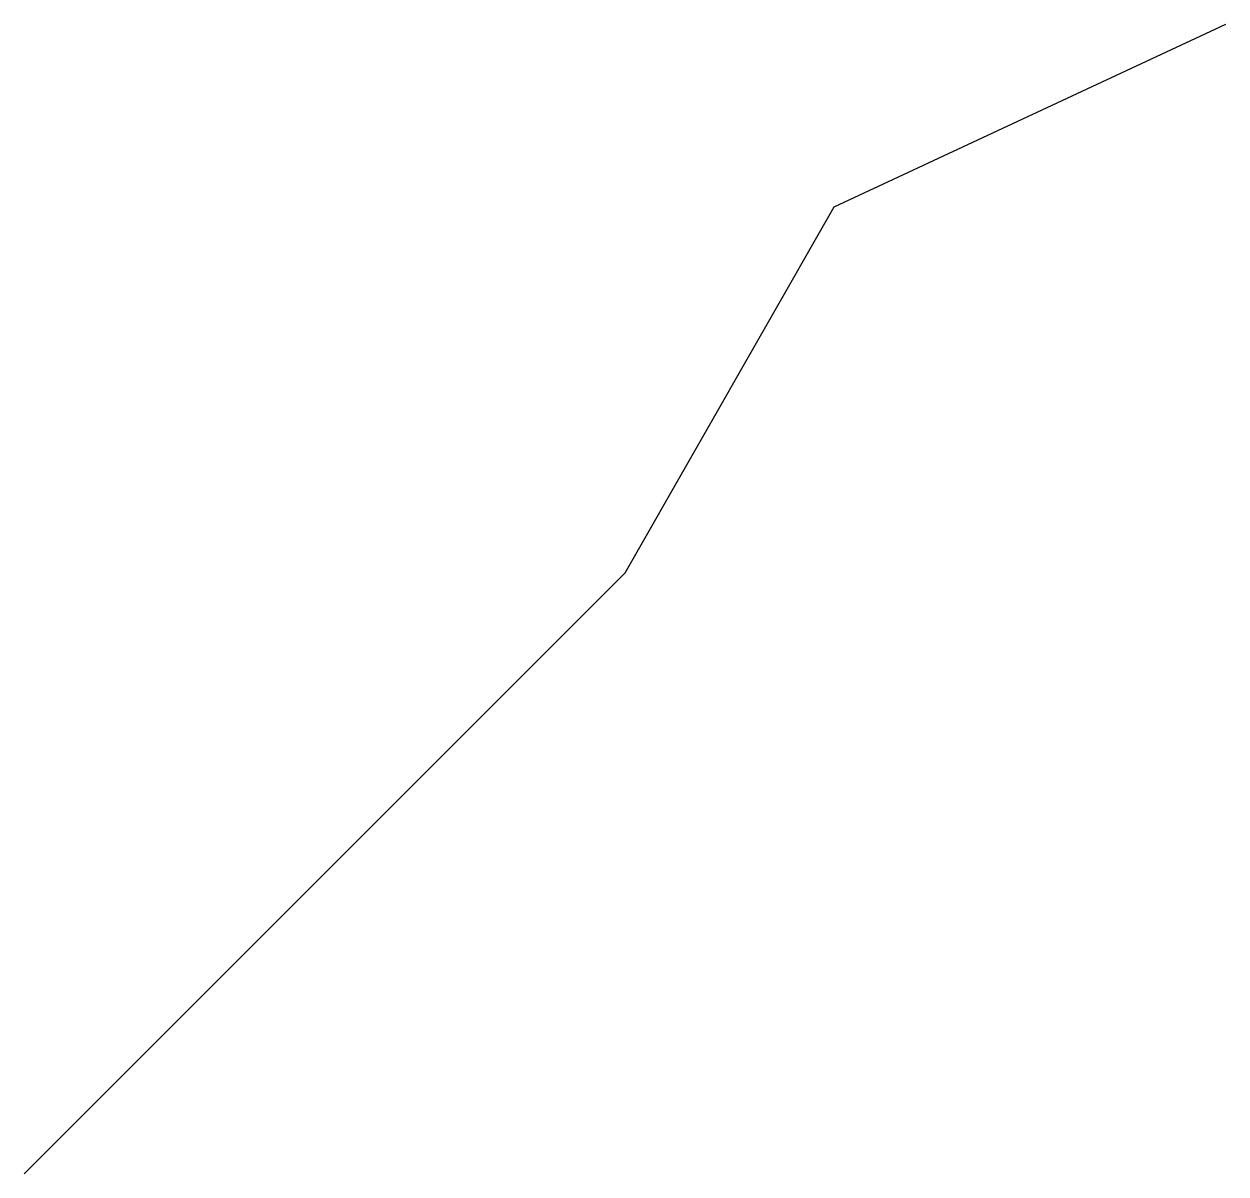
# Model space of a CAD drawing. Header units: metres. Extents: x 390020 to 390480, y 8248030 to 8248470.
import ezdxf

# ---------------------------------------------------------------- set-up
doc = ezdxf.new("R2010")
doc.units = ezdxf.units.M
doc.layers.add('EJE', color=1, linetype='Continuous')

msp = doc.modelspace()

# ---------------------------------------------------------------- linework, layer by layer
at = {"layer": 'EJE'}
msp.add_lwpolyline([(390020, 8248030), (390250, 8248260), (390330, 8248400), (390480, 8248470)], dxfattribs=at)

doc.saveas('drawing.dxf')
